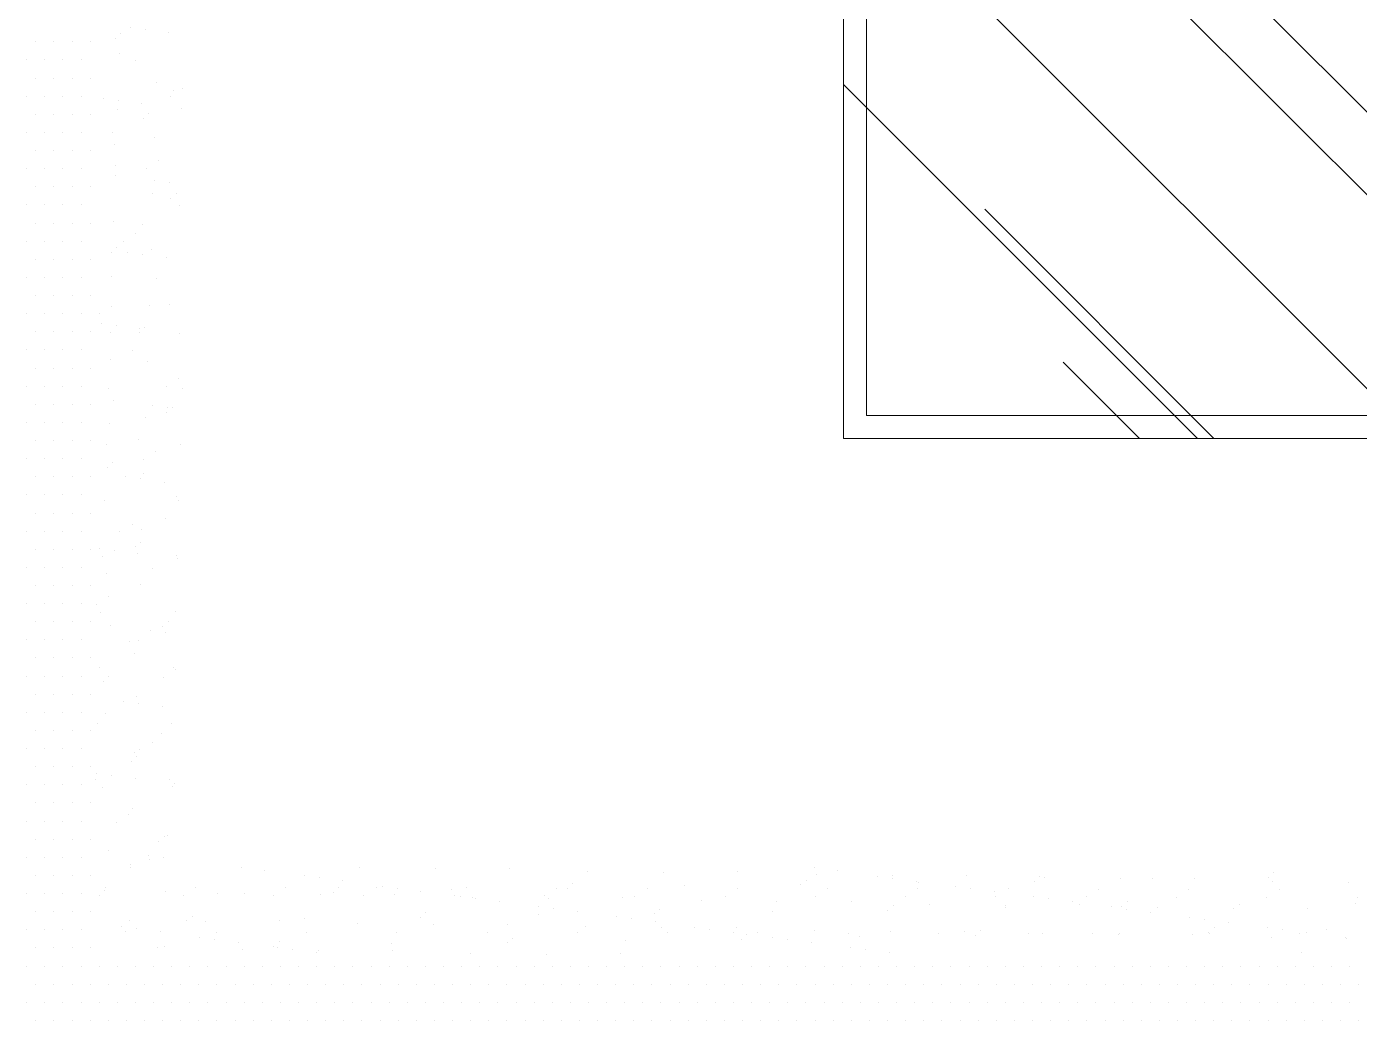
# Model space of a CAD drawing. Header units: millimetres. Extents: x -6300 to 1991, y -4770 to 4545.
# Drawn here: x -2185.6 to -2069.8, y -3540.2 to -3453.9 of the extents above; entities that cross this region are included whole.
import ezdxf

# ---------------------------------------------------------------- set-up
doc = ezdxf.new("R2010")
doc.units = ezdxf.units.MM
doc.header["$LTSCALE"] = 20
doc.header["$MEASUREMENT"] = 0
doc.linetypes.add('CONTINU', pattern=[0])
doc.layers.get('0').update_dxf_attribs({"linetype": 'CONTINUOUS'})
doc.layers.add('COTA', color=7, linetype='CONTINUOUS')
doc.layers.add('HIDROSSANITÁRIO', color=8, linetype='CONTINUOUS')
doc.layers.add('E-Lay-9', color=9, linetype='CONTINUOUS', lineweight=9)

# ---------------------------------------------------------------- blocks, each defined once
blk = doc.blocks.new('*X213')
at = {"color": 0}
for p, q in [((10.809375, 42.54375), (10.809375, 42.54375)), ((10.828125, 42.54375), (10.828125, 42.54375)), ((10.846875, 42.54375), (10.846875, 42.54375)), ((10.865625, 42.54375), (10.865625, 42.54375)), ((10.884375, 42.54375), (10.884375, 42.54375)), ((10.903125, 42.54375), (10.903125, 42.54375)), ((10.921875, 42.54375), (10.921875, 42.54375)), ((10.940625, 42.54375), (10.940625, 42.54375)), ((10.959375, 42.54375), (10.959375, 42.54375)), ((10.978125, 42.54375), (10.978125, 42.54375)), ((10.996875, 42.54375), (10.996875, 42.54375)), ((11.015625, 42.54375), (11.015625, 42.54375)), ((11.034375, 42.54375), (11.034375, 42.54375)), ((11.053125, 42.54375), (11.053125, 42.54375)), ((11.071875, 42.54375), (11.071875, 42.54375)), ((11.090625, 42.54375), (11.090625, 42.54375)), ((11.109375, 42.54375), (11.109375, 42.54375)), ((11.128125, 42.54375), (11.128125, 42.54375)), ((11.146875, 42.54375), (11.146875, 42.54375)), ((11.165625, 42.54375), (11.165625, 42.54375)), ((11.184375, 42.54375), (11.184375, 42.54375)), ((11.203125, 42.54375), (11.203125, 42.54375)), ((11.221875, 42.54375), (11.221875, 42.54375)), ((11.240625, 42.54375), (11.240625, 42.54375)), ((11.259375, 42.54375), (11.259375, 42.54375)), ((11.278125, 42.54375), (11.278125, 42.54375)), ((11.296875, 42.54375), (11.296875, 42.54375)), ((11.315625, 42.54375), (11.315625, 42.54375)), ((11.334375, 42.54375), (11.334375, 42.54375)), ((11.353125, 42.54375), (11.353125, 42.54375)), ((11.371875, 42.54375), (11.371875, 42.54375)), ((11.390625, 42.54375), (11.390625, 42.54375)), ((11.409375, 42.54375), (11.409375, 42.54375)), ((11.428125, 42.54375), (11.428125, 42.54375)), ((11.446875, 42.54375), (11.446875, 42.54375)), ((11.465625, 42.54375), (11.465625, 42.54375)), ((11.484375, 42.54375), (11.484375, 42.54375)), ((11.503125, 42.54375), (11.503125, 42.54375)), ((11.521875, 42.54375), (11.521875, 42.54375)), ((11.540625, 42.54375), (11.540625, 42.54375)), ((11.559375, 42.54375), (11.559375, 42.54375)), ((11.578125, 42.54375), (11.578125, 42.54375)), ((11.596875, 42.54375), (11.596875, 42.54375)), ((11.615625, 42.54375), (11.615625, 42.54375)), ((11.634375, 42.54375), (11.634375, 42.54375)), ((11.653125, 42.54375), (11.653125, 42.54375)), ((11.671875, 42.54375), (11.671875, 42.54375)), ((11.690625, 42.54375), (11.690625, 42.54375)), ((11.709375, 42.54375), (11.709375, 42.54375)), ((11.728125, 42.54375), (11.728125, 42.54375)), ((11.746875, 42.54375), (11.746875, 42.54375)), ((11.765625, 42.54375), (11.765625, 42.54375)), ((11.784375, 42.54375), (11.784375, 42.54375)), ((11.803125, 42.54375), (11.803125, 42.54375)), ((11.821875, 42.54375), (11.821875, 42.54375)), ((11.840625, 42.54375), (11.840625, 42.54375)), ((11.859375, 42.54375), (11.859375, 42.54375)), ((11.878125, 42.54375), (11.878125, 42.54375)), ((11.896875, 42.54375), (11.896875, 42.54375)), ((11.915625, 42.54375), (11.915625, 42.54375)), ((11.934375, 42.54375), (11.934375, 42.54375)), ((11.953125, 42.54375), (11.953125, 42.54375)), ((11.971875, 42.54375), (11.971875, 42.54375)), ((11.990625, 42.54375), (11.990625, 42.54375)), ((12.009375, 42.54375), (12.009375, 42.54375)), ((12.028125, 42.54375), (12.028125, 42.54375)), ((12.046875, 42.54375), (12.046875, 42.54375)), ((12.065625, 42.54375), (12.065625, 42.54375)), ((12.084375, 42.54375), (12.084375, 42.54375)), ((12.103125, 42.54375), (12.103125, 42.54375)), ((12.121875, 42.54375), (12.121875, 42.54375)), ((12.140625, 42.54375), (12.140625, 42.54375)), ((12.159375, 42.54375), (12.159375, 42.54375)), ((12.178125, 42.54375), (12.178125, 42.54375)), ((10.8, 42.525), (10.8, 42.525)), ((10.81875, 42.525), (10.81875, 42.525)), ((10.8375, 42.525), (10.8375, 42.525)), ((10.85625, 42.525), (10.85625, 42.525)), ((10.875, 42.525), (10.875, 42.525)), ((10.89375, 42.525), (10.89375, 42.525)), ((10.9125, 42.525), (10.9125, 42.525)), ((10.93125, 42.525), (10.93125, 42.525)), ((10.95, 42.525), (10.95, 42.525)), ((10.96875, 42.525), (10.96875, 42.525)), ((10.9875, 42.525), (10.9875, 42.525)), ((11.00625, 42.525), (11.00625, 42.525)), ((11.025, 42.525), (11.025, 42.525)), ((11.04375, 42.525), (11.04375, 42.525)), ((11.0625, 42.525), (11.0625, 42.525)), ((11.08125, 42.525), (11.08125, 42.525)), ((11.1, 42.525), (11.1, 42.525)), ((11.11875, 42.525), (11.11875, 42.525)), ((11.1375, 42.525), (11.1375, 42.525)), ((11.15625, 42.525), (11.15625, 42.525)), ((11.175, 42.525), (11.175, 42.525)), ((11.19375, 42.525), (11.19375, 42.525)), ((11.2125, 42.525), (11.2125, 42.525)), ((11.23125, 42.525), (11.23125, 42.525)), ((11.25, 42.525), (11.25, 42.525)), ((11.26875, 42.525), (11.26875, 42.525)), ((11.2875, 42.525), (11.2875, 42.525)), ((11.30625, 42.525), (11.30625, 42.525)), ((11.325, 42.525), (11.325, 42.525)), ((11.34375, 42.525), (11.34375, 42.525)), ((11.3625, 42.525), (11.3625, 42.525)), ((11.38125, 42.525), (11.38125, 42.525)), ((11.4, 42.525), (11.4, 42.525)), ((11.41875, 42.525), (11.41875, 42.525)), ((11.4375, 42.525), (11.4375, 42.525)), ((11.45625, 42.525), (11.45625, 42.525)), ((11.475, 42.525), (11.475, 42.525)), ((11.49375, 42.525), (11.49375, 42.525)), ((11.5125, 42.525), (11.5125, 42.525)), ((11.53125, 42.525), (11.53125, 42.525)), ((11.55, 42.525), (11.55, 42.525)), ((11.56875, 42.525), (11.56875, 42.525)), ((11.5875, 42.525), (11.5875, 42.525)), ((11.60625, 42.525), (11.60625, 42.525)), ((11.625, 42.525), (11.625, 42.525)), ((11.64375, 42.525), (11.64375, 42.525)), ((11.6625, 42.525), (11.6625, 42.525)), ((11.68125, 42.525), (11.68125, 42.525)), ((11.7, 42.525), (11.7, 42.525)), ((11.71875, 42.525), (11.71875, 42.525)), ((11.7375, 42.525), (11.7375, 42.525)), ((11.75625, 42.525), (11.75625, 42.525)), ((11.775, 42.525), (11.775, 42.525)), ((11.79375, 42.525), (11.79375, 42.525)), ((11.8125, 42.525), (11.8125, 42.525)), ((11.83125, 42.525), (11.83125, 42.525)), ((11.85, 42.525), (11.85, 42.525)), ((11.86875, 42.525), (11.86875, 42.525)), ((11.8875, 42.525), (11.8875, 42.525)), ((11.90625, 42.525), (11.90625, 42.525)), ((11.925, 42.525), (11.925, 42.525)), ((11.94375, 42.525), (11.94375, 42.525)), ((11.9625, 42.525), (11.9625, 42.525)), ((11.98125, 42.525), (11.98125, 42.525)), ((12, 42.525), (12, 42.525)), ((12.01875, 42.525), (12.01875, 42.525)), ((12.0375, 42.525), (12.0375, 42.525)), ((12.05625, 42.525), (12.05625, 42.525)), ((12.075, 42.525), (12.075, 42.525)), ((12.09375, 42.525), (12.09375, 42.525)), ((12.1125, 42.525), (12.1125, 42.525)), ((12.13125, 42.525), (12.13125, 42.525)), ((12.15, 42.525), (12.15, 42.525)), ((12.16875, 42.525), (12.16875, 42.525)), ((10.809375, 42.50625), (10.809375, 42.50625)), ((10.828125, 42.50625), (10.828125, 42.50625)), ((10.846875, 42.50625), (10.846875, 42.50625)), ((10.865625, 42.50625), (10.865625, 42.50625)), ((10.884375, 42.50625), (10.884375, 42.50625)), ((10.903125, 42.50625), (10.903125, 42.50625)), ((10.921875, 42.50625), (10.921875, 42.50625)), ((10.940625, 42.50625), (10.940625, 42.50625)), ((10.959375, 42.50625), (10.959375, 42.50625)), ((10.978125, 42.50625), (10.978125, 42.50625)), ((10.996875, 42.50625), (10.996875, 42.50625)), ((11.015625, 42.50625), (11.015625, 42.50625)), ((11.034375, 42.50625), (11.034375, 42.50625)), ((11.053125, 42.50625), (11.053125, 42.50625)), ((11.071875, 42.50625), (11.071875, 42.50625)), ((11.090625, 42.50625), (11.090625, 42.50625)), ((11.109375, 42.50625), (11.109375, 42.50625)), ((11.128125, 42.50625), (11.128125, 42.50625)), ((11.146875, 42.50625), (11.146875, 42.50625)), ((11.165625, 42.50625), (11.165625, 42.50625)), ((11.184375, 42.50625), (11.184375, 42.50625)), ((11.203125, 42.50625), (11.203125, 42.50625)), ((11.221875, 42.50625), (11.221875, 42.50625)), ((11.240625, 42.50625), (11.240625, 42.50625)), ((11.259375, 42.50625), (11.259375, 42.50625)), ((11.278125, 42.50625), (11.278125, 42.50625)), ((11.296875, 42.50625), (11.296875, 42.50625)), ((11.315625, 42.50625), (11.315625, 42.50625)), ((11.334375, 42.50625), (11.334375, 42.50625)), ((11.353125, 42.50625), (11.353125, 42.50625)), ((11.371875, 42.50625), (11.371875, 42.50625)), ((11.390625, 42.50625), (11.390625, 42.50625)), ((11.409375, 42.50625), (11.409375, 42.50625)), ((11.428125, 42.50625), (11.428125, 42.50625)), ((11.446875, 42.50625), (11.446875, 42.50625)), ((11.465625, 42.50625), (11.465625, 42.50625)), ((11.484375, 42.50625), (11.484375, 42.50625)), ((11.503125, 42.50625), (11.503125, 42.50625)), ((11.521875, 42.50625), (11.521875, 42.50625)), ((11.540625, 42.50625), (11.540625, 42.50625)), ((11.559375, 42.50625), (11.559375, 42.50625)), ((11.578125, 42.50625), (11.578125, 42.50625)), ((11.596875, 42.50625), (11.596875, 42.50625)), ((11.615625, 42.50625), (11.615625, 42.50625)), ((11.634375, 42.50625), (11.634375, 42.50625)), ((11.653125, 42.50625), (11.653125, 42.50625)), ((11.671875, 42.50625), (11.671875, 42.50625)), ((11.690625, 42.50625), (11.690625, 42.50625)), ((11.709375, 42.50625), (11.709375, 42.50625)), ((11.728125, 42.50625), (11.728125, 42.50625)), ((11.746875, 42.50625), (11.746875, 42.50625)), ((11.765625, 42.50625), (11.765625, 42.50625)), ((11.784375, 42.50625), (11.784375, 42.50625)), ((11.803125, 42.50625), (11.803125, 42.50625)), ((11.821875, 42.50625), (11.821875, 42.50625)), ((11.840625, 42.50625), (11.840625, 42.50625)), ((11.859375, 42.50625), (11.859375, 42.50625)), ((11.878125, 42.50625), (11.878125, 42.50625)), ((11.896875, 42.50625), (11.896875, 42.50625)), ((11.915625, 42.50625), (11.915625, 42.50625)), ((11.934375, 42.50625), (11.934375, 42.50625)), ((11.953125, 42.50625), (11.953125, 42.50625)), ((11.971875, 42.50625), (11.971875, 42.50625)), ((11.990625, 42.50625), (11.990625, 42.50625)), ((12.009375, 42.50625), (12.009375, 42.50625)), ((12.028125, 42.50625), (12.028125, 42.50625)), ((12.046875, 42.50625), (12.046875, 42.50625)), ((12.065625, 42.50625), (12.065625, 42.50625)), ((12.084375, 42.50625), (12.084375, 42.50625)), ((12.103125, 42.50625), (12.103125, 42.50625)), ((12.121875, 42.50625), (12.121875, 42.50625)), ((12.140625, 42.50625), (12.140625, 42.50625)), ((12.159375, 42.50625), (12.159375, 42.50625)), ((12.178125, 42.50625), (12.178125, 42.50625)), ((10.8, 42.4875), (10.8, 42.4875)), ((10.81875, 42.4875), (10.81875, 42.4875)), ((10.8375, 42.4875), (10.8375, 42.4875)), ((10.85625, 42.4875), (10.85625, 42.4875)), ((10.875, 42.4875), (10.875, 42.4875)), ((10.89375, 42.4875), (10.89375, 42.4875)), ((10.9125, 42.4875), (10.9125, 42.4875)), ((10.93125, 42.4875), (10.93125, 42.4875)), ((10.95, 42.4875), (10.95, 42.4875)), ((10.96875, 42.4875), (10.96875, 42.4875)), ((10.9875, 42.4875), (10.9875, 42.4875)), ((11.00625, 42.4875), (11.00625, 42.4875)), ((11.025, 42.4875), (11.025, 42.4875)), ((11.04375, 42.4875), (11.04375, 42.4875)), ((11.0625, 42.4875), (11.0625, 42.4875)), ((11.08125, 42.4875), (11.08125, 42.4875)), ((11.1, 42.4875), (11.1, 42.4875)), ((11.11875, 42.4875), (11.11875, 42.4875)), ((11.1375, 42.4875), (11.1375, 42.4875)), ((11.15625, 42.4875), (11.15625, 42.4875)), ((11.175, 42.4875), (11.175, 42.4875)), ((11.19375, 42.4875), (11.19375, 42.4875)), ((11.2125, 42.4875), (11.2125, 42.4875)), ((11.23125, 42.4875), (11.23125, 42.4875)), ((11.25, 42.4875), (11.25, 42.4875)), ((11.26875, 42.4875), (11.26875, 42.4875)), ((11.2875, 42.4875), (11.2875, 42.4875)), ((11.30625, 42.4875), (11.30625, 42.4875)), ((11.325, 42.4875), (11.325, 42.4875)), ((11.34375, 42.4875), (11.34375, 42.4875)), ((11.3625, 42.4875), (11.3625, 42.4875)), ((11.38125, 42.4875), (11.38125, 42.4875)), ((11.4, 42.4875), (11.4, 42.4875)), ((11.41875, 42.4875), (11.41875, 42.4875)), ((11.4375, 42.4875), (11.4375, 42.4875)), ((11.45625, 42.4875), (11.45625, 42.4875)), ((11.475, 42.4875), (11.475, 42.4875)), ((11.49375, 42.4875), (11.49375, 42.4875)), ((11.5125, 42.4875), (11.5125, 42.4875)), ((11.53125, 42.4875), (11.53125, 42.4875)), ((11.55, 42.4875), (11.55, 42.4875)), ((11.56875, 42.4875), (11.56875, 42.4875)), ((11.5875, 42.4875), (11.5875, 42.4875)), ((11.60625, 42.4875), (11.60625, 42.4875)), ((11.625, 42.4875), (11.625, 42.4875)), ((11.64375, 42.4875), (11.64375, 42.4875)), ((11.6625, 42.4875), (11.6625, 42.4875)), ((11.68125, 42.4875), (11.68125, 42.4875)), ((11.7, 42.4875), (11.7, 42.4875)), ((11.71875, 42.4875), (11.71875, 42.4875)), ((11.7375, 42.4875), (11.7375, 42.4875)), ((11.75625, 42.4875), (11.75625, 42.4875)), ((11.775, 42.4875), (11.775, 42.4875)), ((11.79375, 42.4875), (11.79375, 42.4875)), ((11.8125, 42.4875), (11.8125, 42.4875)), ((11.83125, 42.4875), (11.83125, 42.4875)), ((11.85, 42.4875), (11.85, 42.4875)), ((11.86875, 42.4875), (11.86875, 42.4875)), ((11.8875, 42.4875), (11.8875, 42.4875)), ((11.90625, 42.4875), (11.90625, 42.4875)), ((11.925, 42.4875), (11.925, 42.4875)), ((11.94375, 42.4875), (11.94375, 42.4875)), ((11.9625, 42.4875), (11.9625, 42.4875)), ((11.98125, 42.4875), (11.98125, 42.4875)), ((12, 42.4875), (12, 42.4875)), ((12.01875, 42.4875), (12.01875, 42.4875)), ((12.0375, 42.4875), (12.0375, 42.4875)), ((12.05625, 42.4875), (12.05625, 42.4875)), ((12.075, 42.4875), (12.075, 42.4875)), ((12.09375, 42.4875), (12.09375, 42.4875)), ((12.1125, 42.4875), (12.1125, 42.4875)), ((12.13125, 42.4875), (12.13125, 42.4875)), ((12.15, 42.4875), (12.15, 42.4875)), ((12.16875, 42.4875), (12.16875, 42.4875)), ((10.809375, 42.46875), (10.809375, 42.46875)), ((10.828125, 42.46875), (10.828125, 42.46875)), ((10.846875, 42.46875), (10.846875, 42.46875)), ((10.865625, 42.46875), (10.865625, 42.46875)), ((10.8, 42.45), (10.8, 42.45)), ((10.81875, 42.45), (10.81875, 42.45)), ((10.8375, 42.45), (10.8375, 42.45)), ((10.85625, 42.45), (10.85625, 42.45)), ((10.809375, 42.43125), (10.809375, 42.43125)), ((10.828125, 42.43125), (10.828125, 42.43125)), ((10.846875, 42.43125), (10.846875, 42.43125)), ((10.865625, 42.43125), (10.865625, 42.43125)), ((10.8, 42.4125), (10.8, 42.4125)), ((10.81875, 42.4125), (10.81875, 42.4125)), ((10.8375, 42.4125), (10.8375, 42.4125)), ((10.85625, 42.4125), (10.85625, 42.4125)), ((10.809375, 42.39375), (10.809375, 42.39375)), ((10.828125, 42.39375), (10.828125, 42.39375)), ((10.846875, 42.39375), (10.846875, 42.39375)), ((10.865625, 42.39375), (10.865625, 42.39375)), ((10.8, 42.375), (10.8, 42.375)), ((10.81875, 42.375), (10.81875, 42.375)), ((10.8375, 42.375), (10.8375, 42.375)), ((10.85625, 42.375), (10.85625, 42.375)), ((10.809375, 42.35625), (10.809375, 42.35625)), ((10.828125, 42.35625), (10.828125, 42.35625)), ((10.846875, 42.35625), (10.846875, 42.35625)), ((10.865625, 42.35625), (10.865625, 42.35625)), ((10.8, 42.3375), (10.8, 42.3375)), ((10.81875, 42.3375), (10.81875, 42.3375)), ((10.8375, 42.3375), (10.8375, 42.3375)), ((10.85625, 42.3375), (10.85625, 42.3375)), ((10.809375, 42.31875), (10.809375, 42.31875)), ((10.828125, 42.31875), (10.828125, 42.31875)), ((10.846875, 42.31875), (10.846875, 42.31875)), ((10.865625, 42.31875), (10.865625, 42.31875)), ((10.8, 42.3), (10.8, 42.3)), ((10.81875, 42.3), (10.81875, 42.3)), ((10.8375, 42.3), (10.8375, 42.3)), ((10.85625, 42.3), (10.85625, 42.3)), ((10.809375, 42.28125), (10.809375, 42.28125)), ((10.828125, 42.28125), (10.828125, 42.28125)), ((10.846875, 42.28125), (10.846875, 42.28125)), ((10.865625, 42.28125), (10.865625, 42.28125)), ((10.8, 42.2625), (10.8, 42.2625)), ((10.81875, 42.2625), (10.81875, 42.2625)), ((10.8375, 42.2625), (10.8375, 42.2625)), ((10.85625, 42.2625), (10.85625, 42.2625)), ((10.809375, 42.24375), (10.809375, 42.24375)), ((10.828125, 42.24375), (10.828125, 42.24375)), ((10.846875, 42.24375), (10.846875, 42.24375)), ((10.865625, 42.24375), (10.865625, 42.24375)), ((10.8, 42.225), (10.8, 42.225)), ((10.81875, 42.225), (10.81875, 42.225)), ((10.8375, 42.225), (10.8375, 42.225)), ((10.85625, 42.225), (10.85625, 42.225)), ((10.809375, 42.20625), (10.809375, 42.20625)), ((10.828125, 42.20625), (10.828125, 42.20625)), ((10.846875, 42.20625), (10.846875, 42.20625)), ((10.865625, 42.20625), (10.865625, 42.20625)), ((10.8, 42.1875), (10.8, 42.1875)), ((10.81875, 42.1875), (10.81875, 42.1875)), ((10.8375, 42.1875), (10.8375, 42.1875)), ((10.85625, 42.1875), (10.85625, 42.1875)), ((10.809375, 42.16875), (10.809375, 42.16875)), ((10.828125, 42.16875), (10.828125, 42.16875)), ((10.846875, 42.16875), (10.846875, 42.16875)), ((10.865625, 42.16875), (10.865625, 42.16875)), ((10.8, 42.15), (10.8, 42.15)), ((10.81875, 42.15), (10.81875, 42.15)), ((10.8375, 42.15), (10.8375, 42.15)), ((10.85625, 42.15), (10.85625, 42.15)), ((10.809375, 42.13125), (10.809375, 42.13125)), ((10.828125, 42.13125), (10.828125, 42.13125)), ((10.846875, 42.13125), (10.846875, 42.13125)), ((10.865625, 42.13125), (10.865625, 42.13125)), ((10.8, 42.1125), (10.8, 42.1125)), ((10.81875, 42.1125), (10.81875, 42.1125)), ((10.8375, 42.1125), (10.8375, 42.1125)), ((10.85625, 42.1125), (10.85625, 42.1125)), ((10.809375, 42.09375), (10.809375, 42.09375)), ((10.828125, 42.09375), (10.828125, 42.09375)), ((10.846875, 42.09375), (10.846875, 42.09375)), ((10.865625, 42.09375), (10.865625, 42.09375)), ((10.8, 42.075), (10.8, 42.075)), ((10.81875, 42.075), (10.81875, 42.075)), ((10.8375, 42.075), (10.8375, 42.075)), ((10.85625, 42.075), (10.85625, 42.075)), ((10.809375, 42.05625), (10.809375, 42.05625)), ((10.828125, 42.05625), (10.828125, 42.05625)), ((10.846875, 42.05625), (10.846875, 42.05625)), ((10.865625, 42.05625), (10.865625, 42.05625)), ((10.8, 42.0375), (10.8, 42.0375)), ((10.81875, 42.0375), (10.81875, 42.0375)), ((10.8375, 42.0375), (10.8375, 42.0375)), ((10.85625, 42.0375), (10.85625, 42.0375)), ((10.809375, 42.01875), (10.809375, 42.01875)), ((10.828125, 42.01875), (10.828125, 42.01875)), ((10.846875, 42.01875), (10.846875, 42.01875)), ((10.865625, 42.01875), (10.865625, 42.01875)), ((10.8, 42), (10.8, 42)), ((10.81875, 42), (10.81875, 42)), ((10.8375, 42), (10.8375, 42)), ((10.85625, 42), (10.85625, 42)), ((10.809375, 41.98125), (10.809375, 41.98125)), ((10.828125, 41.98125), (10.828125, 41.98125)), ((10.846875, 41.98125), (10.846875, 41.98125)), ((10.865625, 41.98125), (10.865625, 41.98125)), ((10.8, 41.9625), (10.8, 41.9625)), ((10.81875, 41.9625), (10.81875, 41.9625)), ((10.8375, 41.9625), (10.8375, 41.9625)), ((10.85625, 41.9625), (10.85625, 41.9625)), ((10.809375, 41.94375), (10.809375, 41.94375)), ((10.828125, 41.94375), (10.828125, 41.94375)), ((10.846875, 41.94375), (10.846875, 41.94375)), ((10.865625, 41.94375), (10.865625, 41.94375)), ((10.8, 41.925), (10.8, 41.925)), ((10.81875, 41.925), (10.81875, 41.925)), ((10.8375, 41.925), (10.8375, 41.925)), ((10.85625, 41.925), (10.85625, 41.925)), ((10.809375, 41.90625), (10.809375, 41.90625)), ((10.828125, 41.90625), (10.828125, 41.90625)), ((10.846875, 41.90625), (10.846875, 41.90625)), ((10.865625, 41.90625), (10.865625, 41.90625)), ((10.8, 41.8875), (10.8, 41.8875)), ((10.81875, 41.8875), (10.81875, 41.8875)), ((10.8375, 41.8875), (10.8375, 41.8875)), ((10.85625, 41.8875), (10.85625, 41.8875)), ((10.809375, 41.86875), (10.809375, 41.86875)), ((10.828125, 41.86875), (10.828125, 41.86875)), ((10.846875, 41.86875), (10.846875, 41.86875)), ((10.865625, 41.86875), (10.865625, 41.86875)), ((10.8, 41.85), (10.8, 41.85)), ((10.81875, 41.85), (10.81875, 41.85)), ((10.8375, 41.85), (10.8375, 41.85)), ((10.85625, 41.85), (10.85625, 41.85)), ((10.809375, 41.83125), (10.809375, 41.83125)), ((10.828125, 41.83125), (10.828125, 41.83125)), ((10.846875, 41.83125), (10.846875, 41.83125)), ((10.865625, 41.83125), (10.865625, 41.83125)), ((10.8, 41.8125), (10.8, 41.8125)), ((10.81875, 41.8125), (10.81875, 41.8125)), ((10.8375, 41.8125), (10.8375, 41.8125)), ((10.85625, 41.8125), (10.85625, 41.8125)), ((10.809375, 41.79375), (10.809375, 41.79375)), ((10.828125, 41.79375), (10.828125, 41.79375)), ((10.846875, 41.79375), (10.846875, 41.79375)), ((10.865625, 41.79375), (10.865625, 41.79375)), ((10.8, 41.775), (10.8, 41.775)), ((10.81875, 41.775), (10.81875, 41.775)), ((10.8375, 41.775), (10.8375, 41.775)), ((10.85625, 41.775), (10.85625, 41.775)), ((10.809375, 41.75625), (10.809375, 41.75625)), ((10.828125, 41.75625), (10.828125, 41.75625)), ((10.846875, 41.75625), (10.846875, 41.75625)), ((10.865625, 41.75625), (10.865625, 41.75625)), ((10.8, 41.7375), (10.8, 41.7375)), ((10.81875, 41.7375), (10.81875, 41.7375)), ((10.8375, 41.7375), (10.8375, 41.7375)), ((10.85625, 41.7375), (10.85625, 41.7375)), ((10.809375, 41.71875), (10.809375, 41.71875)), ((10.828125, 41.71875), (10.828125, 41.71875)), ((10.846875, 41.71875), (10.846875, 41.71875)), ((10.865625, 41.71875), (10.865625, 41.71875)), ((10.8, 41.7), (10.8, 41.7)), ((10.81875, 41.7), (10.81875, 41.7)), ((10.8375, 41.7), (10.8375, 41.7)), ((10.85625, 41.7), (10.85625, 41.7)), ((10.809375, 41.68125), (10.809375, 41.68125)), ((10.828125, 41.68125), (10.828125, 41.68125)), ((10.846875, 41.68125), (10.846875, 41.68125)), ((10.865625, 41.68125), (10.865625, 41.68125)), ((10.8, 41.6625), (10.8, 41.6625)), ((10.81875, 41.6625), (10.81875, 41.6625)), ((10.8375, 41.6625), (10.8375, 41.6625)), ((10.85625, 41.6625), (10.85625, 41.6625)), ((10.809375, 41.64375), (10.809375, 41.64375)), ((10.828125, 41.64375), (10.828125, 41.64375)), ((10.846875, 41.64375), (10.846875, 41.64375)), ((10.865625, 41.64375), (10.865625, 41.64375)), ((10.8, 41.625), (10.8, 41.625)), ((10.81875, 41.625), (10.81875, 41.625)), ((10.8375, 41.625), (10.8375, 41.625)), ((10.85625, 41.625), (10.85625, 41.625)), ((10.809375, 41.60625), (10.809375, 41.60625)), ((10.828125, 41.60625), (10.828125, 41.60625)), ((10.846875, 41.60625), (10.846875, 41.60625)), ((10.865625, 41.60625), (10.865625, 41.60625)), ((10.8, 41.5875), (10.8, 41.5875)), ((10.81875, 41.5875), (10.81875, 41.5875)), ((10.8375, 41.5875), (10.8375, 41.5875)), ((10.85625, 41.5875), (10.85625, 41.5875)), ((10.809375, 41.56875), (10.809375, 41.56875)), ((10.828125, 41.56875), (10.828125, 41.56875)), ((10.846875, 41.56875), (10.846875, 41.56875)), ((10.865625, 41.56875), (10.865625, 41.56875)), ((10.8, 41.55), (10.8, 41.55)), ((10.81875, 41.55), (10.81875, 41.55)), ((10.8375, 41.55), (10.8375, 41.55)), ((10.85625, 41.55), (10.85625, 41.55)), ((10.809375, 41.53125), (10.809375, 41.53125)), ((10.828125, 41.53125), (10.828125, 41.53125)), ((10.846875, 41.53125), (10.846875, 41.53125)), ((10.865625, 41.53125), (10.865625, 41.53125))]:
    blk.add_line(p, q, dxfattribs=at)
blk = doc.blocks.new('*X214')
at = {"color": 0}
for p, q in [((10.9357, 42.4683), (10.9357, 42.4683)), ((11.0232, 42.4707), (11.0232, 42.4707)), ((11.0595, 42.4682), (11.0595, 42.4682)), ((11.0751, 42.4702), (11.0751, 42.4702)), ((11.0995, 42.4734), (11.0995, 42.4734)), ((11.1017, 42.4717), (11.1017, 42.4717)), ((11.1785, 42.4713), (11.1785, 42.4713)), ((11.2595, 42.4742), (11.2595, 42.4742)), ((11.338, 42.4752), (11.338, 42.4752)), ((11.4148, 42.4749), (11.4148, 42.4749)), ((11.6524, 42.4685), (11.6524, 42.4685)), ((11.668, 42.4706), (11.668, 42.4706)), ((11.6924, 42.4738), (11.6924, 42.4738)), ((12.1189, 42.4738), (12.1189, 42.4738)), ((10.9422, 42.4678), (10.9422, 42.4678)), ((10.9787, 42.4575), (10.9787, 42.4575)), ((10.9943, 42.4596), (10.9943, 42.4596)), ((11.0187, 42.4628), (11.0187, 42.4628)), ((11.0557, 42.4673), (11.0557, 42.4673)), ((11.0612, 42.4622), (11.0612, 42.4622)), ((11.1775, 42.4646), (11.1775, 42.4646)), ((11.2976, 42.4636), (11.2976, 42.4636)), ((11.3031, 42.4585), (11.3031, 42.4585)), ((11.4194, 42.4609), (11.4194, 42.4609)), ((11.5394, 42.4599), (11.5394, 42.4599)), ((11.545, 42.4548), (11.545, 42.4548)), ((11.5717, 42.4579), (11.5717, 42.4579)), ((11.5873, 42.46), (11.5873, 42.46)), ((11.6117, 42.4632), (11.6117, 42.4632)), ((11.6612, 42.4572), (11.6612, 42.4572)), ((11.7813, 42.4562), (11.7813, 42.4562)), ((11.8512, 42.4542), (11.8512, 42.4542)), ((11.9297, 42.4552), (11.9297, 42.4552)), ((12.0065, 42.4548), (12.0065, 42.4548)), ((12.0875, 42.4578), (12.0875, 42.4578)), ((12.1171, 42.4543), (12.1171, 42.4543)), ((12.1646, 42.4583), (12.1646, 42.4583)), ((12.166, 42.4588), (12.166, 42.4588)), ((10.898, 42.4469), (10.898, 42.4469)), ((10.9026, 42.4521), (10.9026, 42.4521)), ((10.9136, 42.4489), (10.9136, 42.4489)), ((10.938, 42.4522), (10.938, 42.4522)), ((10.9655, 42.4409), (10.9655, 42.4409)), ((10.9845, 42.441), (10.9845, 42.441)), ((10.996, 42.4523), (10.996, 42.4523)), ((11.0613, 42.4406), (11.0613, 42.4406)), ((11.0894, 42.4524), (11.0894, 42.4524)), ((11.1423, 42.4435), (11.1423, 42.4435)), ((11.1828, 42.4526), (11.1828, 42.4526)), ((11.2208, 42.4445), (11.2208, 42.4445)), ((11.2763, 42.4528), (11.2763, 42.4528)), ((11.2976, 42.4442), (11.2976, 42.4442)), ((11.3697, 42.453), (11.3697, 42.453)), ((11.3786, 42.4471), (11.3786, 42.4471)), ((11.4502, 42.4419), (11.4502, 42.4419)), ((11.4571, 42.4481), (11.4571, 42.4481)), ((11.4631, 42.4531), (11.4631, 42.4531)), ((11.4909, 42.4473), (11.4909, 42.4473)), ((11.5065, 42.4493), (11.5065, 42.4493)), ((11.5309, 42.4525), (11.5309, 42.4525)), ((11.5339, 42.4477), (11.5339, 42.4477)), ((11.5565, 42.4533), (11.5565, 42.4533)), ((11.6149, 42.4506), (11.6149, 42.4506)), ((11.65, 42.4535), (11.65, 42.4535)), ((11.6934, 42.4517), (11.6934, 42.4517)), ((11.7434, 42.4536), (11.7434, 42.4536)), ((11.7702, 42.4513), (11.7702, 42.4513)), ((11.7868, 42.4512), (11.7868, 42.4512)), ((11.8368, 42.4538), (11.8368, 42.4538)), ((11.9031, 42.4536), (11.9031, 42.4536)), ((11.9302, 42.454), (11.9302, 42.454)), ((12.0231, 42.4525), (12.0231, 42.4525)), ((12.0237, 42.4541), (12.0237, 42.4541)), ((12.0287, 42.4475), (12.0287, 42.4475)), ((12.0431, 42.4423), (12.0431, 42.4423)), ((12.0838, 42.4477), (12.0838, 42.4477)), ((12.0995, 42.4497), (12.0995, 42.4497)), ((12.1238, 42.4529), (12.1238, 42.4529)), ((12.145, 42.4499), (12.145, 42.4499)), ((10.906, 42.44), (10.906, 42.44)), ((10.9711, 42.4359), (10.9711, 42.4359)), ((11.0873, 42.4383), (11.0873, 42.4383)), ((11.2074, 42.4373), (11.2074, 42.4373)), ((11.2129, 42.4322), (11.2129, 42.4322)), ((11.3292, 42.4346), (11.3292, 42.4346)), ((11.345, 42.4281), (11.345, 42.4281)), ((11.3694, 42.4313), (11.3694, 42.4313)), ((11.4102, 42.4366), (11.4102, 42.4366)), ((11.4258, 42.4387), (11.4258, 42.4387)), ((11.4492, 42.4336), (11.4492, 42.4336)), ((11.4548, 42.4285), (11.4548, 42.4285)), ((11.5711, 42.4309), (11.5711, 42.4309)), ((11.6911, 42.4299), (11.6911, 42.4299)), ((11.8129, 42.4272), (11.8129, 42.4272)), ((11.9379, 42.4285), (11.9379, 42.4285)), ((11.9623, 42.4317), (11.9623, 42.4317)), ((11.9703, 42.4271), (11.9703, 42.4271)), ((12.0031, 42.437), (12.0031, 42.437)), ((12.0187, 42.4391), (12.0187, 42.4391)), ((12.0488, 42.4281), (12.0488, 42.4281)), ((12.1256, 42.4277), (12.1256, 42.4277)), ((10.8754, 42.4146), (10.8754, 42.4146)), ((10.962, 42.4142), (10.962, 42.4142)), ((11.0251, 42.4129), (11.0251, 42.4129)), ((11.0555, 42.4144), (11.0555, 42.4144)), ((11.1036, 42.4139), (11.1036, 42.4139)), ((11.1489, 42.4146), (11.1489, 42.4146)), ((11.1804, 42.4135), (11.1804, 42.4135)), ((11.2423, 42.4147), (11.2423, 42.4147)), ((11.2486, 42.4154), (11.2486, 42.4154)), ((11.2614, 42.4164), (11.2614, 42.4164)), ((11.2643, 42.4174), (11.2643, 42.4174)), ((11.2887, 42.4206), (11.2887, 42.4206)), ((11.3294, 42.426), (11.3294, 42.426)), ((11.3357, 42.4149), (11.3357, 42.4149)), ((11.3399, 42.4174), (11.3399, 42.4174)), ((11.4167, 42.4171), (11.4167, 42.4171)), ((11.4292, 42.4151), (11.4292, 42.4151)), ((11.4977, 42.42), (11.4977, 42.42)), ((11.5226, 42.4152), (11.5226, 42.4152)), ((11.5762, 42.421), (11.5762, 42.421)), ((11.616, 42.4154), (11.616, 42.4154)), ((11.653, 42.4206), (11.653, 42.4206)), ((11.6966, 42.4248), (11.6966, 42.4248)), ((11.7094, 42.4156), (11.7094, 42.4156)), ((11.734, 42.4235), (11.734, 42.4235)), ((11.8028, 42.4158), (11.8028, 42.4158)), ((11.8125, 42.4245), (11.8125, 42.4245)), ((11.8416, 42.4158), (11.8416, 42.4158)), ((11.8572, 42.4178), (11.8572, 42.4178)), ((11.8816, 42.421), (11.8816, 42.421)), ((11.8893, 42.4242), (11.8893, 42.4242)), ((11.8963, 42.4159), (11.8963, 42.4159)), ((11.9223, 42.4264), (11.9223, 42.4264)), ((11.933, 42.4262), (11.933, 42.4262)), ((11.9385, 42.4211), (11.9385, 42.4211)), ((11.9897, 42.4161), (11.9897, 42.4161)), ((12.0548, 42.4236), (12.0548, 42.4236)), ((12.0831, 42.4163), (12.0831, 42.4163)), ((12.1748, 42.4225), (12.1748, 42.4225)), ((12.1765, 42.4164), (12.1765, 42.4164)), ((10.8809, 42.4095), (10.8809, 42.4095)), ((10.8813, 42.406), (10.8813, 42.406)), ((10.9441, 42.4099), (10.9441, 42.4099)), ((10.9747, 42.4062), (10.9747, 42.4062)), ((10.9972, 42.412), (10.9972, 42.412)), ((11.0681, 42.4063), (11.0681, 42.4063)), ((11.1172, 42.4109), (11.1172, 42.4109)), ((11.1227, 42.4059), (11.1227, 42.4059)), ((11.1271, 42.3994), (11.1271, 42.3994)), ((11.1615, 42.4065), (11.1615, 42.4065)), ((11.1679, 42.4048), (11.1679, 42.4048)), ((11.1835, 42.4068), (11.1835, 42.4068)), ((11.2079, 42.41), (11.2079, 42.41)), ((11.239, 42.4083), (11.239, 42.4083)), ((11.255, 42.4067), (11.255, 42.4067)), ((11.3484, 42.4068), (11.3484, 42.4068)), ((11.3591, 42.4072), (11.3591, 42.4072)), ((11.3646, 42.4022), (11.3646, 42.4022)), ((11.4418, 42.407), (11.4418, 42.407)), ((11.4809, 42.4046), (11.4809, 42.4046)), ((11.5352, 42.4072), (11.5352, 42.4072)), ((11.6009, 42.4036), (11.6009, 42.4036)), ((11.6287, 42.4074), (11.6287, 42.4074)), ((11.7201, 42.3998), (11.7201, 42.3998)), ((11.7221, 42.4075), (11.7221, 42.4075)), ((11.7227, 42.4009), (11.7227, 42.4009)), ((11.7608, 42.4051), (11.7608, 42.4051)), ((11.7764, 42.4072), (11.7764, 42.4072)), ((11.8008, 42.4104), (11.8008, 42.4104)), ((11.8155, 42.4077), (11.8155, 42.4077)), ((11.8428, 42.3999), (11.8428, 42.3999)), ((11.9089, 42.4079), (11.9089, 42.4079)), ((12.0023, 42.408), (12.0023, 42.408)), ((12.0894, 42.4), (12.0894, 42.4)), ((12.0958, 42.4082), (12.0958, 42.4082)), ((12.1679, 42.401), (12.1679, 42.401)), ((10.907, 42.3856), (10.907, 42.3856)), ((11.022, 42.3855), (11.022, 42.3855)), ((11.0464, 42.3888), (11.0464, 42.3888)), ((11.0871, 42.3941), (11.0871, 42.3941)), ((11.1028, 42.3962), (11.1028, 42.3962)), ((11.1442, 42.3857), (11.1442, 42.3857)), ((11.2227, 42.3867), (11.2227, 42.3867)), ((11.2995, 42.3864), (11.2995, 42.3864)), ((11.3805, 42.3893), (11.3805, 42.3893)), ((11.459, 42.3903), (11.459, 42.3903)), ((11.5358, 42.3899), (11.5358, 42.3899)), ((11.6065, 42.3985), (11.6065, 42.3985)), ((11.6149, 42.3859), (11.6149, 42.3859)), ((11.6168, 42.3928), (11.6168, 42.3928)), ((11.6393, 42.3891), (11.6393, 42.3891)), ((11.6801, 42.3945), (11.6801, 42.3945)), ((11.6953, 42.3938), (11.6953, 42.3938)), ((11.6957, 42.3966), (11.6957, 42.3966)), ((11.7721, 42.3935), (11.7721, 42.3935)), ((11.8483, 42.3948), (11.8483, 42.3948)), ((11.8531, 42.3964), (11.8531, 42.3964)), ((11.9316, 42.3974), (11.9316, 42.3974)), ((11.9646, 42.3972), (11.9646, 42.3972)), ((12.0084, 42.397), (12.0084, 42.397)), ((12.0846, 42.3962), (12.0846, 42.3962)), ((12.0902, 42.3911), (12.0902, 42.3911)), ((10.9079, 42.3822), (10.9079, 42.3822)), ((10.9256, 42.3729), (10.9256, 42.3729)), ((10.9268, 42.377), (10.9268, 42.377)), ((10.9412, 42.3749), (10.9412, 42.3749)), ((10.8849, 42.3675), (10.8849, 42.3675)), ((10.9368, 42.3583), (10.9368, 42.3583)), ((10.9424, 42.3532), (10.9424, 42.3532)), ((10.946, 42.3521), (10.946, 42.3521)), ((10.8928, 42.3389), (10.8928, 42.3389)), ((10.9055, 42.3309), (10.9055, 42.3309)), ((10.9098, 42.3244), (10.9098, 42.3244)), ((10.8783, 42.303), (10.8783, 42.303)), ((10.8711, 42.2947), (10.8711, 42.2947)), ((10.8882, 42.2902), (10.8882, 42.2902)), ((10.9125, 42.2935), (10.9125, 42.2935)), ((10.9479, 42.2943), (10.9479, 42.2943)), ((10.951, 42.3019), (10.951, 42.3019)), ((10.9533, 42.2988), (10.9533, 42.2988)), ((10.8725, 42.2882), (10.8725, 42.2882)), ((10.9081, 42.2756), (10.9081, 42.2756)), ((10.9117, 42.2666), (10.9117, 42.2666)), ((10.9137, 42.2705), (10.9137, 42.2705)), ((10.9171, 42.2638), (10.9171, 42.2638)), ((10.9297, 42.2558), (10.9297, 42.2558)), ((10.873, 42.2369), (10.873, 42.2369)), ((10.9398, 42.2466), (10.9398, 42.2466)), ((10.9497, 42.2365), (10.9497, 42.2365)), ((10.8818, 42.2266), (10.8818, 42.2266)), ((10.9002, 42.2142), (10.9002, 42.2142)), ((10.9136, 42.2088), (10.9136, 42.2088)), ((10.9158, 42.2162), (10.9158, 42.2162)), ((10.9402, 42.2194), (10.9402, 42.2194)), ((10.8795, 42.1929), (10.8795, 42.1929)), ((10.8749, 42.1791), (10.8749, 42.1791)), ((10.885, 42.1878), (10.885, 42.1878)), ((10.9413, 42.1887), (10.9413, 42.1887)), ((10.9516, 42.1787), (10.9516, 42.1787)), ((10.9539, 42.1806), (10.9539, 42.1806)), ((10.9061, 42.1514), (10.9061, 42.1514)), ((10.9111, 42.1639), (10.9111, 42.1639)), ((10.9155, 42.151), (10.9155, 42.151)), ((10.9279, 42.1401), (10.9279, 42.1401)), ((10.9435, 42.1422), (10.9435, 42.1422)), ((10.8871, 42.1348), (10.8871, 42.1348)), ((10.9409, 42.1366), (10.9409, 42.1366)), ((10.9465, 42.1315), (10.9465, 42.1315)), ((10.8721, 42.1134), (10.8721, 42.1134)), ((10.8768, 42.1213), (10.8768, 42.1213)), ((10.9535, 42.1209), (10.9535, 42.1209)), ((10.8847, 42.1053), (10.8847, 42.1053)), ((10.9173, 42.0932), (10.9173, 42.0932)), ((10.8824, 42.0813), (10.8824, 42.0813)), ((10.9303, 42.0763), (10.9303, 42.0763)), ((10.8748, 42.0555), (10.8748, 42.0555)), ((10.8787, 42.0635), (10.8787, 42.0635)), ((10.8904, 42.0575), (10.8904, 42.0575)), ((10.9148, 42.0607), (10.9148, 42.0607)), ((10.9554, 42.0631), (10.9554, 42.0631)), ((10.9555, 42.0661), (10.9555, 42.0661)), ((10.9122, 42.0539), (10.9122, 42.0539)), ((10.9178, 42.0488), (10.9178, 42.0488)), ((10.8963, 42.0383), (10.8963, 42.0383)), ((10.909, 42.0302), (10.909, 42.0302)), ((10.9192, 42.0354), (10.9192, 42.0354)), ((10.9439, 42.0249), (10.9439, 42.0249)), ((10.8806, 42.0057), (10.8806, 42.0057)), ((10.9545, 42.0012), (10.9545, 42.0012)), ((10.9573, 42.0053), (10.9573, 42.0053)), ((10.9424, 41.9867), (10.9424, 41.9867)), ((10.9024, 41.9814), (10.9024, 41.9814)), ((10.918, 41.9835), (10.918, 41.9835)), ((10.9211, 41.9776), (10.9211, 41.9776)), ((10.8836, 41.9712), (10.8836, 41.9712)), ((10.8891, 41.9662), (10.8891, 41.9662)), ((10.9206, 41.9632), (10.9206, 41.9632)), ((10.8825, 41.9479), (10.8825, 41.9479)), ((10.9332, 41.9551), (10.9332, 41.9551)), ((10.9592, 41.9475), (10.9592, 41.9475)), ((10.9152, 41.9422), (10.9152, 41.9422)), ((10.8853, 41.9259), (10.8853, 41.9259)), ((10.923, 41.9197), (10.923, 41.9197)), ((10.9301, 41.9074), (10.9301, 41.9074)), ((10.945, 41.9149), (10.945, 41.9149)), ((10.9457, 41.9095), (10.9457, 41.9095)), ((10.9506, 41.9098), (10.9506, 41.9098)), ((10.8843, 41.8901), (10.8843, 41.8901)), ((10.8893, 41.902), (10.8893, 41.902)), ((10.9611, 41.8897), (10.9611, 41.8897)), ((10.9448, 41.888), (10.9448, 41.888)), ((10.9574, 41.88), (10.9574, 41.88)), ((10.9249, 41.8619), (10.9249, 41.8619)), ((10.8865, 41.8596), (10.8865, 41.8596)), ((10.9096, 41.8508), (10.9096, 41.8508)), ((10.877, 41.8227), (10.877, 41.8227)), ((10.8862, 41.8323), (10.8862, 41.8323)), ((10.8926, 41.8248), (10.8926, 41.8248)), ((10.9163, 41.8322), (10.9163, 41.8322)), ((10.917, 41.828), (10.917, 41.828)), ((10.9219, 41.8271), (10.9219, 41.8271)), ((10.9577, 41.8334), (10.9577, 41.8334)), ((10.8756, 41.8127), (10.8756, 41.8127)), ((10.8882, 41.8047), (10.8882, 41.8047)), ((10.9268, 41.8041), (10.9268, 41.8041)), ((10.948, 41.8032), (10.948, 41.8032)), ((10.8881, 41.7745), (10.8881, 41.7745)), ((10.9338, 41.7757), (10.9338, 41.7757)), ((10.9447, 41.754), (10.9447, 41.754)), ((10.8876, 41.7495), (10.8876, 41.7495)), ((10.8932, 41.7445), (10.8932, 41.7445)), ((10.8998, 41.7376), (10.8998, 41.7376)), ((10.9047, 41.7487), (10.9047, 41.7487)), ((10.9203, 41.7508), (10.9203, 41.7508)), ((10.9287, 41.7463), (10.9287, 41.7463)), ((10.9125, 41.7296), (10.9125, 41.7296)), ((10.89, 41.7167), (10.89, 41.7167)), ((10.9193, 41.7205), (10.9193, 41.7205)), ((10.958, 41.7005), (10.958, 41.7005)), ((10.9306, 41.6885), (10.9306, 41.6885)), ((10.9491, 41.6932), (10.9491, 41.6932)), ((10.9547, 41.6881), (10.9547, 41.6881)), ((10.8916, 41.6693), (10.8916, 41.6693)), ((10.9323, 41.6747), (10.9323, 41.6747)), ((10.9479, 41.6767), (10.9479, 41.6767)), ((10.8919, 41.6589), (10.8919, 41.6589)), ((10.924, 41.6625), (10.924, 41.6625)), ((10.9367, 41.6544), (10.9367, 41.6544)), ((10.8906, 41.6379), (10.8906, 41.6379)), ((10.9325, 41.6307), (10.9325, 41.6307)), ((10.8888, 41.6252), (10.8888, 41.6252)), ((10.8938, 41.601), (10.8938, 41.601)), ((10.9204, 41.6105), (10.9204, 41.6105)), ((10.926, 41.6054), (10.926, 41.6054)), ((10.96, 41.6006), (10.96, 41.6006)), ((10.8792, 41.59), (10.8792, 41.59)), ((10.8948, 41.5921), (10.8948, 41.5921)), ((10.9192, 41.5953), (10.9192, 41.5953)), ((10.9483, 41.5874), (10.9483, 41.5874)), ((10.9344, 41.5729), (10.9344, 41.5729)), ((10.9521, 41.5815), (10.9521, 41.5815)), ((10.9609, 41.5793), (10.9609, 41.5793)), ((10.913, 41.5501), (10.913, 41.5501)), ((10.8957, 41.5432), (10.8957, 41.5432)), ((10.8917, 41.5278), (10.8917, 41.5278)), ((10.8973, 41.5228), (10.8973, 41.5228)), ((10.9225, 41.518), (10.9225, 41.518)), ((10.9469, 41.5212), (10.9469, 41.5212)), ((10.9069, 41.516), (10.9069, 41.516))]:
    blk.add_line(p, q, dxfattribs=at)
blk = doc.blocks.new('A$C7AFB675E')
at = {"layer": 'COTA', "linetype": 'Continuous'}
h = blk.add_hatch(dxfattribs=at)
h.set_pattern_fill('AR-RROOF', color=8, scale=0.01, angle=-45, style=0)
h.set_pattern_definition([(45, (-877.99766, -4912.58883), (0.574736392, 0.215526147), [3.81, -0.508, 1.27, -0.254]), (45, (-877.66898, -4912.43976), (0.05926969, -0.418479935), [0.762, -0.08382, 1.524, -0.1905]), (45, (-877.75519, -4912.6517), (1.0542820686, 0.8136112046), [2.032, -0.3556, 1.016, -0.254])])
h.paths.add_polyline_path([(4.022, 1.1261), (4.722, 1.1261), (4.722, 2.1261), (4.022, 2.1261)])
at = {"layer": 'E-Lay-9', "color": 8}
for points in [[(4.022, 1.1261), (4.722, 1.1261), (4.722, 2.1261), (4.022, 2.1261)], [(4.042, 1.1461), (4.702, 1.1461), (4.702, 2.1061), (4.042, 2.1061)]]:
    blk.add_lwpolyline(points, close=True, dxfattribs=at)
at = {"layer": 'E-Lay-9', "color": 8, "xscale": -0.8400000000000034, "yscale": 0.8400000000000034, "zscale": 0.84, "rotation": 90}
for name in ['*X213', '*X214']:
    blk.add_blockref(name, (39.2529, 11.908), dxfattribs=at)

msp = doc.modelspace()

# ---------------------------------------------------------------- block references
at = {"layer": 'HIDROSSANITÁRIO', "color": 8, "linetype": 'CONTINU', "xscale": 100, "yscale": 100, "zscale": 100, "rotation": 90.00000000000001}
msp.add_blockref('A$C7AFB675E', (-1901.984, -3891.844), dxfattribs=at)

doc.saveas('drawing.dxf')
